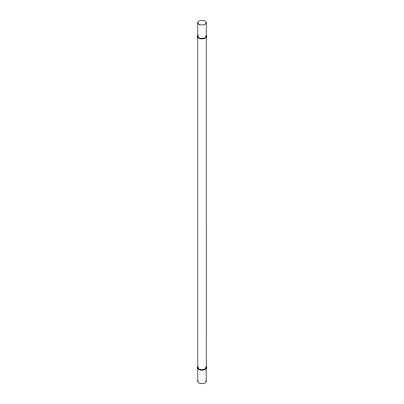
<?xml version="1.0" encoding="UTF-8"?>
<svg xmlns="http://www.w3.org/2000/svg" width="404" height="404" viewBox="0 0 404 404"><rect width="100%" height="100%" fill="white"/><g stroke="black" fill="none" stroke-linecap="round" stroke-linejoin="round"><path stroke-width="0.61" d="M206.186 22.619L206.227 367.6M206.156 367.6L206.156 381.401M197.814 22.619L197.844 381.401M206.08 35.784A4.227 2.439 0 0 1 202 38.855A4.227 2.439 0 0 1 197.92 35.784M206.08 366.968A4.227 2.439 0 0 1 202 370.039A4.227 2.439 0 0 1 197.92 366.968M206.015 380.78A4.156 2.399 0 0 1 202 383.8A4.156 2.399 0 0 1 197.985 380.78M206.015 366.978A4.156 2.399 0 0 1 202 369.998A4.156 2.399 0 0 1 197.985 366.978M206.045 35.789A4.186 2.419 0 0 1 202 38.835A4.186 2.419 0 0 1 197.955 35.789M199.041 24.326A4.186 2.419 0 0 0 206.045 23.24A4.186 2.419 0 0 0 200.914 20.281A4.186 2.419 0 0 0 199.041 24.326"/></g></svg>
